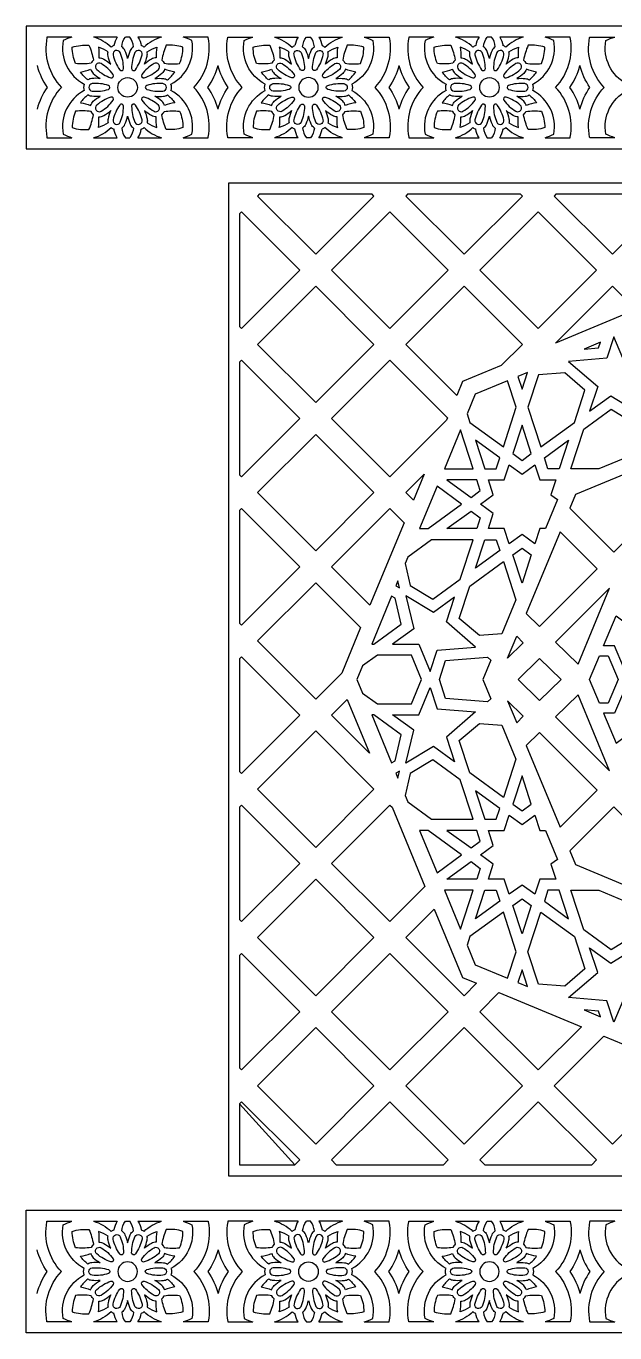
# Model space of a CAD drawing. Extents: x 68 to 464, y 59 to 412.
# Drawn here: x 67.8 to 226.7, y 58.7 to 411.6 of the extents above; entities that cross this region are included whole.
import ezdxf

# ---------------------------------------------------------------- set-up
doc = ezdxf.new("R2010")
doc.units = 0
doc.layers.add('LAYER_01', color=7, linetype='CONTINUOUS')

msp = doc.modelspace()

# ---------------------------------------------------------------- linework, layer by layer
at = {"layer": 'LAYER_01'}
for p, q in [((80.14, 408.66), (73.39, 408.66)), ((92.34, 408.66), (85.97, 408.66)), ((95.72, 408.66), (94.57, 408.66)), ((104.33, 408.66), (97.95, 408.66)), ((116.91, 408.66), (110.15, 408.66)), ((122.22, 408.66), (128.97, 408.66)), ((134.8, 408.66), (141.17, 408.66)), ((143.4, 408.66), (144.55, 408.66)), ((146.78, 408.66), (153.16, 408.66)), ((158.98, 408.66), (165.74, 408.66)), ((177.8, 408.66), (171.05, 408.66)), ((190, 408.66), (183.63, 408.66)), ((193.38, 408.66), (192.23, 408.66)), ((201.99, 408.66), (195.61, 408.66)), ((214.56, 408.66), (207.81, 408.66)), ((219.88, 408.66), (226.63, 408.66)), ((73.39, 381.5), (80.14, 381.5)), ((85.97, 381.5), (92.34, 381.5)), ((94.57, 381.5), (95.72, 381.5)), ((97.95, 381.5), (104.33, 381.5)), ((110.15, 381.5), (116.91, 381.5)), ((128.97, 381.5), (122.22, 381.5)), ((141.17, 381.5), (134.8, 381.5)), ((144.55, 381.5), (143.4, 381.5)), ((153.16, 381.5), (146.78, 381.5)), ((165.74, 381.5), (158.98, 381.5)), ((171.05, 381.5), (177.8, 381.5)), ((183.63, 381.5), (190, 381.5)), ((192.23, 381.5), (193.38, 381.5)), ((195.61, 381.5), (201.99, 381.5)), ((207.81, 381.5), (214.56, 381.5)), ((226.63, 381.5), (219.88, 381.5)), ((73.39, 88.87), (80.14, 88.87)), ((85.97, 88.87), (92.34, 88.87)), ((94.57, 88.87), (95.72, 88.87)), ((97.95, 88.87), (104.33, 88.87)), ((110.15, 88.87), (116.91, 88.87)), ((128.97, 88.87), (122.22, 88.87)), ((141.17, 88.87), (134.8, 88.87)), ((144.55, 88.87), (143.4, 88.87)), ((153.16, 88.87), (146.78, 88.87)), ((165.74, 88.87), (158.98, 88.87)), ((171.05, 88.87), (177.8, 88.87)), ((183.63, 88.87), (190, 88.87)), ((192.23, 88.87), (193.38, 88.87)), ((195.61, 88.87), (201.99, 88.87)), ((207.81, 88.87), (214.56, 88.87)), ((226.63, 88.87), (219.88, 88.87)), ((80.14, 61.71), (73.39, 61.71)), ((92.34, 61.71), (85.97, 61.71)), ((95.72, 61.71), (94.57, 61.71)), ((104.33, 61.71), (97.95, 61.71)), ((116.91, 61.71), (110.15, 61.71)), ((122.22, 61.71), (128.97, 61.71)), ((134.8, 61.71), (141.17, 61.71)), ((143.4, 61.71), (144.55, 61.71)), ((146.78, 61.71), (153.16, 61.71)), ((158.98, 61.71), (165.74, 61.71)), ((177.8, 61.71), (171.05, 61.71)), ((190, 61.71), (183.63, 61.71)), ((193.38, 61.71), (192.23, 61.71)), ((201.99, 61.71), (195.61, 61.71)), ((214.56, 61.71), (207.81, 61.71)), ((219.88, 61.71), (226.63, 61.71))]:
    msp.add_line(p, q, dxfattribs=at)
for points in [[(67.77, 378.53), (464.33, 378.53), (464.33, 411.62), (67.77, 411.62)], [(122.38, 101.18), (409.72, 101.18), (409.72, 369.19), (122.38, 369.19)], [(130.66, 366.22), (130.17, 365.74), (145.91, 350.01), (161.64, 365.74), (161.16, 366.22)], [(170.7, 366.22), (170.22, 365.74), (185.96, 350.01), (201.69, 365.74), (201.21, 366.22)], [(210.75, 366.22), (210.27, 365.74), (226, 350.01), (241.74, 365.74), (241.26, 366.22)], [(125.35, 330.52), (125.88, 329.98), (141.62, 345.72), (125.88, 361.45), (125.35, 360.91)], [(181.67, 345.72), (165.93, 361.45), (150.2, 345.72), (165.93, 329.98)], [(221.71, 345.72), (205.98, 361.45), (190.25, 345.72), (205.98, 329.98)], [(161.64, 325.69), (145.91, 341.43), (130.17, 325.69), (145.91, 309.96)], [(184.01, 311.91), (170.22, 325.69), (185.96, 341.43), (201.69, 325.69), (195.98, 319.99), (185.56, 315.67)], [(210.63, 326.05), (226, 341.43), (232.37, 335.06)], [(232.96, 307.25), (230.84, 316.13), (236.55, 320.28), (229.5, 320.28), (226.39, 327.74), (224.5, 321.92), (214.14, 321.09), (222.03, 314.32), (219.85, 307.62), (225.55, 311.76)], [(218.36, 324.43), (222.27, 324.74), (222.76, 326.25)], [(125.35, 290.48), (125.88, 289.94), (141.62, 305.67), (125.88, 321.4), (125.35, 320.87)], [(181.25, 305.25), (165.93, 289.94), (150.2, 305.67), (165.93, 321.4), (181.49, 305.84)], [(200.49, 317.02), (201.62, 313.55), (203.1, 318.1)], [(203.19, 308.71), (206.66, 298.04), (215.73, 304.63), (218.57, 313.35), (213.14, 318), (206.02, 317.43)], [(186.76, 306.9), (187.5, 304.63), (196.58, 298.04), (200.04, 308.71), (197.71, 315.87), (188.98, 312.26)], [(222.38, 292.11), (214.81, 292.11), (218.28, 302.78), (225.7, 308.17), (231.8, 304.45), (233.45, 297.5), (230.88, 295.63)], [(201.62, 303.87), (199.12, 296.19), (201.62, 294.37), (204.11, 296.19)], [(161.64, 285.65), (145.91, 301.38), (130.17, 285.65), (145.91, 269.91)], [(185, 302.64), (180.64, 292.11), (188.42, 292.11)], [(194.65, 292.11), (195.6, 295.04), (189.07, 299.79), (191.56, 292.11)], [(208.58, 292.11), (207.63, 295.04), (214.16, 299.79), (211.67, 292.11)], [(207.91, 275.93), (206.41, 275.93), (205.08, 271.85), (201.62, 274.37), (198.15, 271.85), (196.82, 275.93), (192.54, 275.93), (193.86, 280), (190.39, 282.52), (193.86, 285.04), (192.54, 289.12), (196.82, 289.12), (198.15, 293.2), (201.62, 290.68), (205.08, 293.2), (206.41, 289.12), (210.69, 289.12), (209.37, 285.04), (211.15, 283.75)], [(214.52, 281.46), (226.39, 269.58), (242, 285.18), (234.77, 292.93), (216.06, 285.18)], [(172.28, 283.59), (170.22, 285.65), (175.18, 290.61)], [(178.66, 287.35), (173.93, 275.93), (176.23, 275.93), (185.31, 282.52)], [(181.31, 289.12), (187.85, 284.37), (190.35, 286.19), (189.39, 289.12)], [(125.35, 250.43), (125.88, 249.89), (141.62, 265.62), (125.88, 281.36), (125.35, 280.82)], [(160.55, 255.27), (150.2, 265.62), (165.93, 281.36), (169.76, 277.53)], [(181.31, 275.93), (187.85, 280.68), (190.35, 278.86), (189.39, 275.93)], [(170.03, 266.5), (171.43, 260.6), (177.53, 256.87), (184.95, 262.26), (188.42, 272.94), (177.2, 272.94), (170.76, 268.26)], [(194.65, 272.94), (195.6, 270), (189.07, 265.26), (191.56, 272.94)], [(211.89, 275.1), (202.74, 253.03), (206.34, 249.52), (221.9, 265.09)], [(201.62, 261.18), (199.12, 268.86), (201.62, 270.67), (204.11, 268.86)], [(196.15, 247.53), (190.09, 247.04), (184.66, 251.7), (187.5, 260.42), (196.58, 267.01), (199.94, 256.67)], [(152.93, 236.89), (145.91, 229.87), (130.17, 245.6), (145.91, 261.33), (158.03, 249.21)], [(168.08, 261.79), (167.54, 260.51), (168.52, 259.91)], [(161.03, 244.77), (161.6, 244.77), (169.02, 250.16), (167.36, 257.11), (166.39, 257.71)], [(170.27, 257.8), (172.39, 248.91), (166.69, 244.77), (173.73, 244.77), (176.84, 237.31), (178.73, 243.13), (189.09, 243.96), (181.2, 250.72), (183.38, 257.43), (177.68, 253.28)], [(210.67, 245.29), (216.75, 239.35), (225.25, 259.86)], [(234.08, 254.24), (232.68, 248.23), (238.18, 244.24), (231.39, 244.24), (228.98, 238.56), (226.58, 244.24), (223.61, 244.24), (226.98, 252.38), (228.8, 251.06)], [(197.72, 240.91), (200.18, 246.85), (201.94, 245.13)], [(125.35, 210.38), (125.88, 209.84), (141.62, 225.58), (125.88, 241.31), (125.35, 240.77)], [(158.59, 238.89), (157.06, 235.19), (158.59, 231.48), (162.57, 228.59), (171.74, 228.59), (174.49, 235.19), (171.74, 241.78), (162.57, 241.78)], [(193.21, 240.43), (191.04, 235.19), (193.21, 229.94), (192.28, 229.15), (180.96, 230.07), (179.3, 235.19), (180.96, 240.31), (192.28, 241.22)], [(206.28, 229.47), (212.13, 235.19), (206.28, 240.9), (200.57, 235.19)], [(222.52, 241.61), (224.84, 241.61), (227.56, 235.19), (224.84, 228.76), (222.52, 228.76), (219.86, 235.19)], [(170.27, 212.57), (172.39, 221.46), (166.69, 225.6), (173.73, 225.6), (176.84, 233.07), (178.73, 227.25), (189.09, 226.41), (181.2, 219.65), (183.38, 212.95), (177.68, 217.09)], [(160.45, 215.32), (150.2, 225.58), (154.45, 229.82)], [(200.18, 223.52), (201.94, 225.24), (197.72, 229.46)], [(225.25, 210.51), (216.75, 231.02), (210.67, 225.08)], [(234.08, 216.13), (232.68, 222.14), (238.18, 226.13), (231.39, 226.13), (228.98, 231.81), (226.58, 226.13), (223.61, 226.13), (226.98, 217.99), (228.8, 219.31)], [(166.39, 212.66), (167.36, 213.26), (169.02, 220.21), (161.6, 225.6), (161.03, 225.6)], [(196.15, 222.84), (199.94, 213.7), (196.58, 203.36), (187.5, 209.96), (184.66, 218.68), (190.09, 223.33)], [(161.64, 205.55), (145.91, 221.29), (130.17, 205.55), (145.91, 189.82)], [(211.89, 195.27), (221.9, 205.28), (206.34, 220.85), (202.74, 217.34)], [(170.76, 202.12), (177.2, 197.43), (188.42, 197.43), (184.95, 208.11), (177.53, 213.5), (171.43, 209.78), (170.03, 203.87)], [(168.08, 208.58), (168.52, 210.46), (167.54, 209.87)], [(201.62, 209.19), (199.12, 201.51), (201.62, 199.7), (204.11, 201.51)], [(194.65, 197.43), (195.6, 200.37), (189.07, 205.12), (191.56, 197.43)], [(125.35, 170.33), (125.88, 169.79), (141.62, 185.53), (125.88, 201.26), (125.35, 200.72)], [(166.52, 200.67), (175.39, 179.26), (165.93, 169.79), (150.2, 185.53), (165.93, 201.26)], [(207.91, 194.44), (211.15, 186.62), (209.37, 185.33), (210.69, 181.25), (206.41, 181.25), (205.08, 177.18), (201.62, 179.69), (198.15, 177.18), (196.82, 181.25), (192.54, 181.25), (193.86, 185.33), (190.39, 187.85), (193.86, 190.37), (192.54, 194.44), (196.82, 194.44), (198.15, 198.52), (201.62, 196), (205.08, 198.52), (206.41, 194.44)], [(226.39, 200.79), (214.52, 188.91), (216.06, 185.19), (234.77, 177.44), (242, 185.19)], [(178.66, 183.02), (185.31, 187.85), (176.23, 194.44), (173.93, 194.44)], [(181.31, 194.44), (187.85, 189.7), (190.35, 191.51), (189.39, 194.44)], [(181.31, 181.25), (187.85, 186), (190.35, 184.19), (189.39, 181.25)], [(161.64, 165.51), (145.91, 181.24), (130.17, 165.51), (145.91, 149.77)], [(185, 167.73), (188.42, 178.26), (180.64, 178.26)], [(194.65, 178.26), (195.6, 175.33), (189.07, 170.58), (191.56, 178.26)], [(208.58, 178.26), (207.63, 175.33), (214.16, 170.58), (211.67, 178.26)], [(230.88, 174.74), (233.45, 172.87), (231.8, 165.92), (225.7, 162.2), (218.28, 167.59), (214.81, 178.26), (222.38, 178.26)], [(189.33, 153.14), (185.96, 149.77), (170.22, 165.51), (177.91, 173.19), (185.56, 154.7)], [(201.62, 166.5), (199.12, 174.18), (201.62, 176), (204.11, 174.18)], [(197.71, 154.5), (200.04, 161.66), (196.58, 172.34), (187.5, 165.74), (186.76, 163.48), (188.98, 158.12)], [(203.19, 161.66), (206.66, 172.34), (215.73, 165.74), (218.57, 157.02), (213.14, 152.37), (206.02, 152.94)], [(232.96, 163.13), (230.84, 154.24), (236.55, 150.1), (229.5, 150.1), (226.39, 142.63), (224.5, 148.45), (214.14, 149.29), (222.03, 156.05), (219.85, 162.75), (225.55, 158.61)], [(125.35, 130.29), (125.88, 129.75), (141.62, 145.48), (125.88, 161.22), (125.35, 160.68)], [(181.67, 145.48), (165.93, 161.22), (150.2, 145.48), (165.93, 129.75)], [(203.1, 152.27), (201.62, 156.82), (200.49, 153.35)], [(195.39, 150.63), (217.64, 141.41), (205.98, 129.75), (190.25, 145.48)], [(222.76, 144.13), (222.27, 145.63), (218.36, 145.94)], [(161.64, 125.46), (145.91, 141.19), (130.17, 125.46), (145.91, 109.72)], [(201.69, 125.46), (185.96, 141.19), (170.22, 125.46), (185.96, 109.72)], [(223.71, 138.9), (231.54, 135.66), (241.74, 125.46), (226, 109.72), (210.27, 125.46)], [(140.33, 104.15), (141.62, 105.43), (125.88, 121.17), (125.35, 120.63)], [(180.38, 104.15), (181.67, 105.43), (165.93, 121.17), (150.2, 105.43), (151.48, 104.15)], [(220.43, 104.15), (221.71, 105.43), (205.98, 121.17), (190.25, 105.43), (191.53, 104.15)], [(67.77, 91.84), (464.33, 91.84), (464.33, 58.75), (67.77, 58.75)]]:
    msp.add_lwpolyline(points, close=True, dxfattribs=at)
for points in [[(73.39, 408.66), (73.37, 408.54, 0.240391), (77.27, 395.08, 0.240391), (73.37, 381.61), (73.39, 381.5)], [(80.14, 408.66, 0.0586), (77.78, 407.7, 0.331117), (83.45, 395.95, 0.187867), (83.45, 394.21, 0.331117), (77.78, 382.46, 0.0586), (80.14, 381.5)], [(91.48, 406.36, 0.093119), (90.7, 405.93, 0.127038), (85.97, 408.66)], [(96.72, 406.06, 0.142347), (95.86, 405.03, 0.046711), (95.15, 402.85, 0.046711), (94.43, 405.03, 0.142347), (93.57, 406.06)], [(104.33, 408.66, 0.127038), (99.59, 405.93, 0.093119), (98.81, 406.36)], [(110.15, 381.5, 0.0586), (112.51, 382.46, 0.331117), (106.84, 394.21, 0.187867), (106.84, 395.95, 0.331117), (112.51, 407.7, 0.0586), (110.15, 408.66)], [(116.91, 381.5), (116.93, 381.61, 0.240391), (113.02, 395.08, 0.240391), (116.93, 408.54), (116.91, 408.66)], [(122.22, 381.5), (122.2, 381.61, -0.240391), (126.1, 395.08, -0.240391), (122.2, 408.54), (122.22, 408.66)], [(128.97, 381.5, -0.0586), (126.61, 382.46, -0.331117), (132.28, 394.21, -0.187867), (132.28, 395.95, -0.331117), (126.61, 407.7, -0.0586), (128.97, 408.66)], [(134.8, 408.66, -0.127038), (139.53, 405.93, -0.093119), (140.31, 406.36)], [(142.4, 406.06, -0.142347), (143.26, 405.03, -0.046711), (143.98, 402.85, -0.046711), (144.69, 405.03, -0.142347), (145.55, 406.06)], [(147.64, 406.36, -0.093119), (148.42, 405.93, -0.127038), (153.16, 408.66)], [(158.98, 408.66, -0.0586), (161.34, 407.7, -0.331117), (155.67, 395.95, -0.187867), (155.67, 394.21, -0.331117), (161.34, 382.46, -0.0586), (158.98, 381.5)], [(165.74, 408.66), (165.76, 408.54, -0.240391), (161.85, 395.08, -0.240391), (165.76, 381.61), (165.74, 381.5)], [(171.05, 408.66), (171.02, 408.54, 0.240391), (174.93, 395.08, 0.240391), (171.02, 381.61), (171.05, 381.5)], [(177.8, 408.66, 0.0586), (175.44, 407.7, 0.331117), (181.11, 395.95, 0.187867), (181.11, 394.21, 0.331117), (175.44, 382.46, 0.0586), (177.8, 381.5)], [(189.14, 406.36, 0.093119), (188.36, 405.93, 0.127038), (183.63, 408.66)], [(194.38, 406.06, 0.142347), (193.52, 405.03, 0.046711), (192.81, 402.85, 0.046711), (192.09, 405.03, 0.142347), (191.23, 406.06)], [(201.99, 408.66, 0.127038), (197.25, 405.93, 0.093119), (196.47, 406.36)], [(207.81, 381.5, 0.0586), (210.17, 382.46, 0.331117), (204.5, 394.21, 0.187867), (204.5, 395.95, 0.331117), (210.17, 407.7, 0.0586), (207.81, 408.66)], [(214.56, 381.5), (214.59, 381.61, 0.240391), (210.68, 395.08, 0.240391), (214.59, 408.54), (214.56, 408.66)], [(219.88, 381.5), (219.85, 381.61, -0.240391), (223.76, 395.08, -0.240391), (219.85, 408.54), (219.88, 408.66)], [(226.63, 381.5, -0.0586), (224.27, 382.46, -0.331117), (229.94, 394.21, -0.187867), (229.94, 395.95, -0.331117), (224.27, 407.7, -0.0586), (226.63, 408.66)], [(70.73, 400.95, 0.088677), (73.46, 395.08, 0.088677), (70.73, 389.21)], [(119.56, 389.21, 0.088677), (116.84, 395.08, 0.088677), (119.56, 400.95)], [(119.56, 389.21, -0.088677), (122.29, 395.08, -0.088677), (119.56, 400.95)], [(168.39, 400.95, -0.088677), (165.67, 395.08, -0.088677), (168.39, 389.21)], [(168.39, 400.95, 0.088677), (171.12, 395.08, 0.088677), (168.39, 389.21)], [(217.22, 389.21, 0.088677), (214.5, 395.08, 0.088677), (217.22, 400.95)], [(217.22, 389.21, -0.088677), (219.95, 395.08, -0.088677), (217.22, 400.95)], [(93.57, 384.1, 0.142347), (94.43, 385.13, 0.046711), (95.15, 387.31, 0.046711), (95.86, 385.13, 0.142347), (96.72, 384.1)], [(145.55, 384.1, -0.142347), (144.69, 385.13, -0.046711), (143.98, 387.31, -0.046711), (143.26, 385.13, -0.142347), (142.4, 384.1)], [(191.23, 384.1, 0.142347), (192.09, 385.13, 0.046711), (192.81, 387.31, 0.046711), (193.52, 385.13, 0.142347), (194.38, 384.1)], [(85.97, 381.5, 0.127038), (90.7, 384.23, 0.093119), (91.48, 383.8)], [(98.81, 383.8, 0.093119), (99.59, 384.23, 0.127038), (104.33, 381.5)], [(140.31, 383.8, -0.093119), (139.53, 384.23, -0.127038), (134.8, 381.5)], [(153.16, 381.5, -0.127038), (148.42, 384.23, -0.093119), (147.64, 383.8)], [(183.63, 381.5, 0.127038), (188.36, 384.23, 0.093119), (189.14, 383.8)], [(196.47, 383.8, 0.093119), (197.25, 384.23, 0.127038), (201.99, 381.5)], [(73.39, 61.71), (73.37, 61.83, -0.240391), (77.27, 75.29, -0.240391), (73.37, 88.76), (73.39, 88.87)], [(80.14, 61.71, -0.0586), (77.78, 62.67, -0.331117), (83.45, 74.42, -0.187867), (83.45, 76.16, -0.331117), (77.78, 87.91, -0.0586), (80.14, 88.87)], [(85.97, 88.87, -0.127038), (90.7, 86.15, -0.093119), (91.48, 86.57)], [(98.81, 86.57, -0.093119), (99.59, 86.15, -0.127038), (104.33, 88.87)], [(110.15, 88.87, -0.0586), (112.51, 87.91, -0.331117), (106.84, 76.16, -0.187867), (106.84, 74.42, -0.331117), (112.51, 62.67, -0.0586), (110.15, 61.71)], [(116.91, 88.87), (116.93, 88.76, -0.240391), (113.02, 75.29, -0.240391), (116.93, 61.83), (116.91, 61.71)], [(122.22, 88.87), (122.2, 88.76, 0.240391), (126.1, 75.29, 0.240391), (122.2, 61.83), (122.22, 61.71)], [(128.97, 88.87, 0.0586), (126.61, 87.91, 0.331117), (132.28, 76.16, 0.187867), (132.28, 74.42, 0.331117), (126.61, 62.67, 0.0586), (128.97, 61.71)], [(140.31, 86.57, 0.093119), (139.53, 86.15, 0.127038), (134.8, 88.87)], [(153.16, 88.87, 0.127038), (148.42, 86.15, 0.093119), (147.64, 86.57)], [(158.98, 61.71, 0.0586), (161.34, 62.67, 0.331117), (155.67, 74.42, 0.187867), (155.67, 76.16, 0.331117), (161.34, 87.91, 0.0586), (158.98, 88.87)], [(165.74, 61.71), (165.76, 61.83, 0.240391), (161.85, 75.29, 0.240391), (165.76, 88.76), (165.74, 88.87)], [(171.05, 61.71), (171.02, 61.83, -0.240391), (174.93, 75.29, -0.240391), (171.02, 88.76), (171.05, 88.87)], [(177.8, 61.71, -0.0586), (175.44, 62.67, -0.331117), (181.11, 74.42, -0.187867), (181.11, 76.16, -0.331117), (175.44, 87.91, -0.0586), (177.8, 88.87)], [(183.63, 88.87, -0.127038), (188.36, 86.15, -0.093119), (189.14, 86.57)], [(196.47, 86.57, -0.093119), (197.25, 86.15, -0.127038), (201.99, 88.87)], [(207.81, 88.87, -0.0586), (210.17, 87.91, -0.331117), (204.5, 76.16, -0.187867), (204.5, 74.42, -0.331117), (210.17, 62.67, -0.0586), (207.81, 61.71)], [(214.56, 88.87), (214.59, 88.76, -0.240391), (210.68, 75.29, -0.240391), (214.59, 61.83), (214.56, 61.71)], [(219.88, 88.87), (219.85, 88.76, 0.240391), (223.76, 75.29, 0.240391), (219.85, 61.83), (219.88, 61.71)], [(226.63, 88.87, 0.0586), (224.27, 87.91, 0.331117), (229.94, 76.16, 0.187867), (229.94, 74.42, 0.331117), (224.27, 62.67, 0.0586), (226.63, 61.71)], [(93.57, 86.28, -0.142347), (94.43, 85.24, -0.046711), (95.15, 83.06, -0.046711), (95.86, 85.24, -0.142347), (96.72, 86.28)], [(145.55, 86.28, 0.142347), (144.69, 85.24, 0.046711), (143.98, 83.06, 0.046711), (143.26, 85.24, 0.142347), (142.4, 86.28)], [(191.23, 86.28, -0.142347), (192.09, 85.24, -0.046711), (192.81, 83.06, -0.046711), (193.52, 85.24, -0.142347), (194.38, 86.28)], [(70.73, 69.42, -0.088677), (73.46, 75.29, -0.088677), (70.73, 81.16)], [(119.56, 81.16, -0.088677), (116.84, 75.29, -0.088677), (119.56, 69.42)], [(119.56, 81.16, 0.088677), (122.29, 75.29, 0.088677), (119.56, 69.42)], [(168.39, 69.42, 0.088677), (165.67, 75.29, 0.088677), (168.39, 81.16)], [(168.39, 69.42, -0.088677), (171.12, 75.29, -0.088677), (168.39, 81.16)], [(217.22, 81.16, -0.088677), (214.5, 75.29, -0.088677), (217.22, 69.42)], [(217.22, 81.16, 0.088677), (219.95, 75.29, 0.088677), (217.22, 69.42)], [(96.72, 64.31, -0.142347), (95.86, 65.34, -0.046711), (95.15, 67.53, -0.046711), (94.43, 65.34, -0.142347), (93.57, 64.31)], [(142.4, 64.31, 0.142347), (143.26, 65.34, 0.046711), (143.98, 67.53, 0.046711), (144.69, 65.34, 0.142347), (145.55, 64.31)], [(194.38, 64.31, -0.142347), (193.52, 65.34, -0.046711), (192.81, 67.53, -0.046711), (192.09, 65.34, -0.142347), (191.23, 64.31)], [(91.48, 64.01, -0.093119), (90.7, 64.44, -0.127038), (85.97, 61.71)], [(104.33, 61.71, -0.127038), (99.59, 64.44, -0.093119), (98.81, 64.01)], [(134.8, 61.71, 0.127038), (139.53, 64.44, 0.093119), (140.31, 64.01)], [(147.64, 64.01, 0.093119), (148.42, 64.44, 0.127038), (153.16, 61.71)], [(189.14, 64.01, -0.093119), (188.36, 64.44, -0.127038), (183.63, 61.71)], [(201.99, 61.71, -0.127038), (197.25, 64.44, -0.093119), (196.47, 64.01)]]:
    msp.add_lwpolyline(points, format="xyb", dxfattribs=at)
for points in [[(85.55, 402.05, 0.056747), (85.28, 401.58, -0.059767), (81.12, 401.5, -0.09937), (80.2, 405.94, -0.09937), (84.71, 406.44, -0.059767), (85.92, 402.45)], [(89.9, 404.68, 0.06329), (87.27, 405.92, -0.061595), (87.39, 403.04, -0.144624), (88.72, 402.71, -0.046711), (90.58, 401.36, -0.046711), (89.88, 403.55, -0.118624)], [(101.58, 402.71, 0.046711), (99.71, 401.36, 0.046711), (100.42, 403.55, 0.118624), (100.4, 404.68, -0.06329), (103.02, 405.92, 0.061595), (102.9, 403.04, 0.144624)], [(105.01, 401.58, 0.059767), (109.18, 401.5, 0.09937), (110.09, 405.94, 0.09937), (105.59, 406.44, 0.059767), (104.37, 402.45, -0.056747), (104.74, 402.05)], [(134.11, 401.58, -0.059767), (129.94, 401.5, -0.09937), (129.03, 405.94, -0.09937), (133.54, 406.44, -0.059767), (134.75, 402.45, 0.056747), (134.38, 402.05)], [(137.55, 402.71, -0.046711), (139.41, 401.36, -0.046711), (138.71, 403.55, -0.118624), (138.73, 404.68, 0.06329), (136.1, 405.92, -0.061595), (136.22, 403.04, -0.144624)], [(149.22, 404.68, -0.06329), (151.85, 405.92, 0.061595), (151.73, 403.04, 0.144624), (150.41, 402.71, 0.046711), (148.54, 401.36, 0.046711), (149.25, 403.55, 0.118624)], [(153.57, 402.05, -0.056747), (153.84, 401.58, 0.059767), (158.01, 401.5, 0.09937), (158.92, 405.94, 0.09937), (154.42, 406.44, 0.059767), (153.2, 402.45)], [(183.21, 402.05, 0.056747), (182.94, 401.58, -0.059767), (178.77, 401.5, -0.09937), (177.86, 405.94, -0.09937), (182.36, 406.44, -0.059767), (183.58, 402.45)], [(187.56, 404.68, 0.06329), (184.93, 405.92, -0.061595), (185.05, 403.04, -0.144624), (186.38, 402.71, -0.046711), (188.24, 401.36, -0.046711), (187.54, 403.55, -0.118624)], [(199.24, 402.71, 0.046711), (197.37, 401.36, 0.046711), (198.08, 403.55, 0.118624), (198.05, 404.68, -0.06329), (200.68, 405.92, 0.061595), (200.56, 403.04, 0.144624)], [(202.67, 401.58, 0.059767), (206.84, 401.5, 0.09937), (207.75, 405.94, 0.09937), (203.25, 406.44, 0.059767), (202.03, 402.45, -0.056747), (202.4, 402.05)], [(91.24, 403.85, 0.101452), (93.03, 399.84, 0.731256), (94.06, 400.17, 0.101452), (93.15, 404.48, 0.907944)], [(97.14, 404.48, 0.101452), (96.23, 400.17, 0.731256), (97.26, 399.84, 0.101452), (99.06, 403.85, 0.907944)], [(141.98, 404.48, -0.101452), (142.89, 400.17, -0.731256), (141.86, 399.84, -0.101452), (140.07, 403.85, -0.907944)], [(147.88, 403.85, -0.101452), (146.09, 399.84, -0.731256), (145.06, 400.17, -0.101452), (145.97, 404.48, -0.907944)], [(188.9, 403.85, 0.101452), (190.69, 399.84, 0.731256), (191.72, 400.17, 0.101452), (190.81, 404.48, 0.907944)], [(194.8, 404.48, 0.101452), (193.89, 400.17, 0.731256), (194.92, 399.84, 0.101452), (196.71, 403.85, 0.907944)], [(85.9, 398.84, 0.046711), (87.76, 397.48, 0.046711), (85.46, 397.47, 0.118624), (84.4, 397.11, -0.06329), (82.41, 399.22, 0.061595), (85.18, 399.99, 0.144624)], [(86.83, 399.88, 0.101452), (90.64, 397.69, 0.731256), (91.27, 398.56, 0.101452), (88.01, 401.51, 0.907944)], [(102.28, 401.51, 0.101452), (99.02, 398.56, 0.731256), (99.66, 397.69, 0.101452), (103.47, 399.88, 0.907944)], [(105.9, 397.11, 0.06329), (107.89, 399.22, -0.061595), (105.11, 399.99, -0.144624), (104.39, 398.84, -0.046711), (102.53, 397.48, -0.046711), (104.83, 397.47, -0.118624)], [(133.23, 397.11, -0.06329), (131.23, 399.22, 0.061595), (134.01, 399.99, 0.144624), (134.73, 398.84, 0.046711), (136.59, 397.48, 0.046711), (134.29, 397.47, 0.118624)], [(136.84, 401.51, -0.101452), (140.1, 398.56, -0.731256), (139.47, 397.69, -0.101452), (135.66, 399.88, -0.907944)], [(152.3, 399.88, -0.101452), (148.49, 397.69, -0.731256), (147.85, 398.56, -0.101452), (151.11, 401.51, -0.907944)], [(153.22, 398.84, -0.046711), (151.36, 397.48, -0.046711), (153.66, 397.47, -0.118624), (154.73, 397.11, 0.06329), (156.72, 399.22, -0.061595), (153.94, 399.99, -0.144624)], [(183.56, 398.84, 0.046711), (185.42, 397.48, 0.046711), (183.12, 397.47, 0.118624), (182.06, 397.11, -0.06329), (180.06, 399.22, 0.061595), (182.84, 399.99, 0.144624)], [(184.49, 399.88, 0.101452), (188.3, 397.69, 0.731256), (188.93, 398.56, 0.101452), (185.67, 401.51, 0.907944)], [(199.94, 401.51, 0.101452), (196.68, 398.56, 0.731256), (197.32, 397.69, 0.101452), (201.13, 399.88, 0.907944)], [(203.56, 397.11, 0.06329), (205.55, 399.22, -0.061595), (202.77, 399.99, -0.144624), (202.05, 398.84, -0.046711), (200.19, 397.48, -0.046711), (202.49, 397.47, -0.118624)], [(85.59, 394.07, 0.101452), (89.97, 394.54, 0.731256), (89.97, 395.62, 0.101452), (85.59, 396.09, 0.907944)], [(104.7, 396.09, 0.101452), (100.33, 395.62, 0.731256), (100.33, 394.54, 0.101452), (104.7, 394.07, 0.907944)], [(134.42, 396.09, -0.101452), (138.79, 395.62, -0.731256), (138.79, 394.54, -0.101452), (134.42, 394.07, -0.907944)], [(153.53, 394.07, -0.101452), (149.16, 394.54, -0.731256), (149.16, 395.62, -0.101452), (153.53, 396.09, -0.907944)], [(183.25, 394.07, 0.101452), (187.62, 394.54, 0.731256), (187.62, 395.62, 0.101452), (183.25, 396.09, 0.907944)], [(202.36, 396.09, 0.101452), (197.99, 395.62, 0.731256), (197.99, 394.54, 0.101452), (202.36, 394.07, 0.907944)], [(84.4, 393.05, 0.06329), (82.41, 390.94, -0.061595), (85.18, 390.17, -0.144624), (85.9, 391.32, -0.046711), (87.76, 392.68, -0.046711), (85.46, 392.69, -0.118624)], [(88.01, 388.65, 0.101452), (91.27, 391.6, 0.731256), (90.64, 392.47, 0.101452), (86.83, 390.28, 0.907944)], [(103.47, 390.28, 0.101452), (99.66, 392.47, 0.731256), (99.02, 391.6, 0.101452), (102.28, 388.65, 0.907944)], [(104.39, 391.32, 0.046711), (102.53, 392.68, 0.046711), (104.83, 392.69, 0.118624), (105.9, 393.05, -0.06329), (107.89, 390.94, 0.061595), (105.11, 390.17, 0.144624)], [(134.73, 391.32, -0.046711), (136.59, 392.68, -0.046711), (134.29, 392.69, -0.118624), (133.23, 393.05, 0.06329), (131.23, 390.94, -0.061595), (134.01, 390.17, -0.144624)], [(135.66, 390.28, -0.101452), (139.47, 392.47, -0.731256), (140.1, 391.6, -0.101452), (136.84, 388.65, -0.907944)], [(151.11, 388.65, -0.101452), (147.85, 391.6, -0.731256), (148.49, 392.47, -0.101452), (152.3, 390.28, -0.907944)], [(154.73, 393.05, -0.06329), (156.72, 390.94, 0.061595), (153.94, 390.17, 0.144624), (153.22, 391.32, 0.046711), (151.36, 392.68, 0.046711), (153.66, 392.69, 0.118624)], [(182.06, 393.05, 0.06329), (180.06, 390.94, -0.061595), (182.84, 390.17, -0.144624), (183.56, 391.32, -0.046711), (185.42, 392.68, -0.046711), (183.12, 392.69, -0.118624)], [(185.67, 388.65, 0.101452), (188.93, 391.6, 0.731256), (188.3, 392.47, 0.101452), (184.49, 390.28, 0.907944)], [(201.13, 390.28, 0.101452), (197.32, 392.47, 0.731256), (196.68, 391.6, 0.101452), (199.94, 388.65, 0.907944)], [(202.05, 391.32, 0.046711), (200.19, 392.68, 0.046711), (202.49, 392.69, 0.118624), (203.56, 393.05, -0.06329), (205.55, 390.94, 0.061595), (202.77, 390.17, 0.144624)], [(85.28, 388.58, 0.059767), (81.12, 388.66, 0.09937), (80.2, 384.22, 0.09937), (84.71, 383.72, 0.059767), (85.92, 387.71, -0.056747), (85.55, 388.11)], [(89.9, 385.48, -0.06329), (87.27, 384.24, 0.061595), (87.39, 387.12, 0.144624), (88.72, 387.45, 0.046711), (90.58, 388.8, 0.046711), (89.88, 386.61, 0.118624)], [(93.15, 385.68, 0.101452), (94.06, 389.98, 0.731256), (93.03, 390.32, 0.101452), (91.24, 386.31, 0.907944)], [(99.06, 386.31, 0.101452), (97.26, 390.32, 0.731256), (96.23, 389.98, 0.101452), (97.14, 385.68, 0.907944)], [(100.4, 385.48, 0.06329), (103.02, 384.24, -0.061595), (102.9, 387.12, -0.144624), (101.58, 387.45, -0.046711), (99.71, 388.8, -0.046711), (100.42, 386.61, -0.118624)], [(104.74, 388.11, 0.056747), (105.01, 388.58, -0.059767), (109.18, 388.66, -0.09937), (110.09, 384.22, -0.09937), (105.59, 383.72, -0.059767), (104.37, 387.71)], [(134.38, 388.11, -0.056747), (134.11, 388.58, 0.059767), (129.94, 388.66, 0.09937), (129.03, 384.22, 0.09937), (133.54, 383.72, 0.059767), (134.75, 387.71)], [(138.73, 385.48, -0.06329), (136.1, 384.24, 0.061595), (136.22, 387.12, 0.144624), (137.55, 387.45, 0.046711), (139.41, 388.8, 0.046711), (138.71, 386.61, 0.118624)], [(140.07, 386.31, -0.101452), (141.86, 390.32, -0.731256), (142.89, 389.98, -0.101452), (141.98, 385.68, -0.907944)], [(145.97, 385.68, -0.101452), (145.06, 389.98, -0.731256), (146.09, 390.32, -0.101452), (147.88, 386.31, -0.907944)], [(149.22, 385.48, 0.06329), (151.85, 384.24, -0.061595), (151.73, 387.12, -0.144624), (150.41, 387.45, -0.046711), (148.54, 388.8, -0.046711), (149.25, 386.61, -0.118624)], [(153.84, 388.58, -0.059767), (158.01, 388.66, -0.09937), (158.92, 384.22, -0.09937), (154.42, 383.72, -0.059767), (153.2, 387.71, 0.056747), (153.57, 388.11)], [(182.94, 388.58, 0.059767), (178.77, 388.66, 0.09937), (177.86, 384.22, 0.09937), (182.36, 383.72, 0.059767), (183.58, 387.71, -0.056747), (183.21, 388.11)], [(187.56, 385.48, -0.06329), (184.93, 384.24, 0.061595), (185.05, 387.12, 0.144624), (186.38, 387.45, 0.046711), (188.24, 388.8, 0.046711), (187.54, 386.61, 0.118624)], [(190.81, 385.68, 0.101452), (191.72, 389.98, 0.731256), (190.69, 390.32, 0.101452), (188.9, 386.31, 0.907944)], [(196.71, 386.31, 0.101452), (194.92, 390.32, 0.731256), (193.89, 389.98, 0.101452), (194.8, 385.68, 0.907944)], [(198.05, 385.48, 0.06329), (200.68, 384.24, -0.061595), (200.56, 387.12, -0.144624), (199.24, 387.45, -0.046711), (197.37, 388.8, -0.046711), (198.08, 386.61, -0.118624)], [(202.4, 388.11, 0.056747), (202.67, 388.58, -0.059767), (206.84, 388.66, -0.09937), (207.75, 384.22, -0.09937), (203.25, 383.72, -0.059767), (202.03, 387.71)], [(85.28, 81.79, -0.059767), (81.12, 81.71, -0.09937), (80.2, 86.15, -0.09937), (84.71, 86.65, -0.059767), (85.92, 82.66, 0.056747), (85.55, 82.26)], [(89.9, 84.89, 0.06329), (87.27, 86.13, -0.061595), (87.39, 83.25, -0.144624), (88.72, 82.92, -0.046711), (90.58, 81.58, -0.046711), (89.88, 83.77, -0.118624)], [(93.15, 84.69, -0.101452), (94.06, 80.39, -0.731256), (93.03, 80.05, -0.101452), (91.24, 84.07, -0.907944)], [(99.06, 84.07, -0.101452), (97.26, 80.05, -0.731256), (96.23, 80.39, -0.101452), (97.14, 84.69, -0.907944)], [(100.4, 84.89, -0.06329), (103.02, 86.13, 0.061595), (102.9, 83.25, 0.144624), (101.58, 82.92, 0.046711), (99.71, 81.58, 0.046711), (100.42, 83.77, 0.118624)], [(104.74, 82.26, -0.056747), (105.01, 81.79, 0.059767), (109.18, 81.71, 0.09937), (110.09, 86.15, 0.09937), (105.59, 86.65, 0.059767), (104.37, 82.66)], [(134.38, 82.26, 0.056747), (134.11, 81.79, -0.059767), (129.94, 81.71, -0.09937), (129.03, 86.15, -0.09937), (133.54, 86.65, -0.059767), (134.75, 82.66)], [(138.73, 84.89, 0.06329), (136.1, 86.13, -0.061595), (136.22, 83.25, -0.144624), (137.55, 82.92, -0.046711), (139.41, 81.58, -0.046711), (138.71, 83.77, -0.118624)], [(140.07, 84.07, 0.101452), (141.86, 80.05, 0.731256), (142.89, 80.39, 0.101452), (141.98, 84.69, 0.907944)], [(145.97, 84.69, 0.101452), (145.06, 80.39, 0.731256), (146.09, 80.05, 0.101452), (147.88, 84.07, 0.907944)], [(149.22, 84.89, -0.06329), (151.85, 86.13, 0.061595), (151.73, 83.25, 0.144624), (150.41, 82.92, 0.046711), (148.54, 81.58, 0.046711), (149.25, 83.77, 0.118624)], [(153.84, 81.79, 0.059767), (158.01, 81.71, 0.09937), (158.92, 86.15, 0.09937), (154.42, 86.65, 0.059767), (153.2, 82.66, -0.056747), (153.57, 82.26)], [(182.94, 81.79, -0.059767), (178.77, 81.71, -0.09937), (177.86, 86.15, -0.09937), (182.36, 86.65, -0.059767), (183.58, 82.66, 0.056747), (183.21, 82.26)], [(187.56, 84.89, 0.06329), (184.93, 86.13, -0.061595), (185.05, 83.25, -0.144624), (186.38, 82.92, -0.046711), (188.24, 81.58, -0.046711), (187.54, 83.77, -0.118624)], [(190.81, 84.69, -0.101452), (191.72, 80.39, -0.731256), (190.69, 80.05, -0.101452), (188.9, 84.07, -0.907944)], [(196.71, 84.07, -0.101452), (194.92, 80.05, -0.731256), (193.89, 80.39, -0.101452), (194.8, 84.69, -0.907944)], [(198.05, 84.89, -0.06329), (200.68, 86.13, 0.061595), (200.56, 83.25, 0.144624), (199.24, 82.92, 0.046711), (197.37, 81.58, 0.046711), (198.08, 83.77, 0.118624)], [(202.4, 82.26, -0.056747), (202.67, 81.79, 0.059767), (206.84, 81.71, 0.09937), (207.75, 86.15, 0.09937), (203.25, 86.65, 0.059767), (202.03, 82.66)], [(88.01, 81.72, -0.101452), (91.27, 78.78, -0.731256), (90.64, 77.9, -0.101452), (86.83, 80.09, -0.907944)], [(103.47, 80.09, -0.101452), (99.66, 77.9, -0.731256), (99.02, 78.78, -0.101452), (102.28, 81.72, -0.907944)], [(135.66, 80.09, 0.101452), (139.47, 77.9, 0.731256), (140.1, 78.78, 0.101452), (136.84, 81.72, 0.907944)], [(151.11, 81.72, 0.101452), (147.85, 78.78, 0.731256), (148.49, 77.9, 0.101452), (152.3, 80.09, 0.907944)], [(185.67, 81.72, -0.101452), (188.93, 78.78, -0.731256), (188.3, 77.9, -0.101452), (184.49, 80.09, -0.907944)], [(201.13, 80.09, -0.101452), (197.32, 77.9, -0.731256), (196.68, 78.78, -0.101452), (199.94, 81.72, -0.907944)], [(84.4, 77.32, -0.06329), (82.41, 79.43, 0.061595), (85.18, 80.2, 0.144624), (85.9, 79.05, 0.046711), (87.76, 77.69, 0.046711), (85.46, 77.68, 0.118624)], [(104.39, 79.05, -0.046711), (102.53, 77.69, -0.046711), (104.83, 77.68, -0.118624), (105.9, 77.32, 0.06329), (107.89, 79.43, -0.061595), (105.11, 80.2, -0.144624)], [(134.73, 79.05, 0.046711), (136.59, 77.69, 0.046711), (134.29, 77.68, 0.118624), (133.23, 77.32, -0.06329), (131.23, 79.43, 0.061595), (134.01, 80.2, 0.144624)], [(154.73, 77.32, 0.06329), (156.72, 79.43, -0.061595), (153.94, 80.2, -0.144624), (153.22, 79.05, -0.046711), (151.36, 77.69, -0.046711), (153.66, 77.68, -0.118624)], [(182.06, 77.32, -0.06329), (180.06, 79.43, 0.061595), (182.84, 80.2, 0.144624), (183.56, 79.05, 0.046711), (185.42, 77.69, 0.046711), (183.12, 77.68, 0.118624)], [(202.05, 79.05, -0.046711), (200.19, 77.69, -0.046711), (202.49, 77.68, -0.118624), (203.56, 77.32, 0.06329), (205.55, 79.43, -0.061595), (202.77, 80.2, -0.144624)], [(85.59, 76.3, -0.101452), (89.97, 75.83, -0.731256), (89.97, 74.75, -0.101452), (85.59, 74.29, -0.907944)], [(104.7, 74.29, -0.101452), (100.33, 74.75, -0.731256), (100.33, 75.83, -0.101452), (104.7, 76.3, -0.907944)], [(134.42, 74.29, 0.101452), (138.79, 74.75, 0.731256), (138.79, 75.83, 0.101452), (134.42, 76.3, 0.907944)], [(153.53, 76.3, 0.101452), (149.16, 75.83, 0.731256), (149.16, 74.75, 0.101452), (153.53, 74.29, 0.907944)], [(183.25, 76.3, -0.101452), (187.62, 75.83, -0.731256), (187.62, 74.75, -0.101452), (183.25, 74.29, -0.907944)], [(202.36, 74.29, -0.101452), (197.99, 74.75, -0.731256), (197.99, 75.83, -0.101452), (202.36, 76.3, -0.907944)], [(85.9, 71.53, -0.046711), (87.76, 72.89, -0.046711), (85.46, 72.9, -0.118624), (84.4, 73.27, 0.06329), (82.41, 71.15, -0.061595), (85.18, 70.38, -0.144624)], [(86.83, 70.49, -0.101452), (90.64, 72.68, -0.731256), (91.27, 71.81, -0.101452), (88.01, 68.86, -0.907944)], [(91.24, 66.52, -0.101452), (93.03, 70.53, -0.731256), (94.06, 70.2, -0.101452), (93.15, 65.9, -0.907944)], [(97.14, 65.9, -0.101452), (96.23, 70.2, -0.731256), (97.26, 70.53, -0.101452), (99.06, 66.52, -0.907944)], [(102.28, 68.86, -0.101452), (99.02, 71.81, -0.731256), (99.66, 72.68, -0.101452), (103.47, 70.49, -0.907944)], [(105.9, 73.27, -0.06329), (107.89, 71.15, 0.061595), (105.11, 70.38, 0.144624), (104.39, 71.53, 0.046711), (102.53, 72.89, 0.046711), (104.83, 72.9, 0.118624)], [(133.23, 73.27, 0.06329), (131.23, 71.15, -0.061595), (134.01, 70.38, -0.144624), (134.73, 71.53, -0.046711), (136.59, 72.89, -0.046711), (134.29, 72.9, -0.118624)], [(136.84, 68.86, 0.101452), (140.1, 71.81, 0.731256), (139.47, 72.68, 0.101452), (135.66, 70.49, 0.907944)], [(141.98, 65.9, 0.101452), (142.89, 70.2, 0.731256), (141.86, 70.53, 0.101452), (140.07, 66.52, 0.907944)], [(147.88, 66.52, 0.101452), (146.09, 70.53, 0.731256), (145.06, 70.2, 0.101452), (145.97, 65.9, 0.907944)], [(152.3, 70.49, 0.101452), (148.49, 72.68, 0.731256), (147.85, 71.81, 0.101452), (151.11, 68.86, 0.907944)], [(153.22, 71.53, 0.046711), (151.36, 72.89, 0.046711), (153.66, 72.9, 0.118624), (154.73, 73.27, -0.06329), (156.72, 71.15, 0.061595), (153.94, 70.38, 0.144624)], [(183.56, 71.53, -0.046711), (185.42, 72.89, -0.046711), (183.12, 72.9, -0.118624), (182.06, 73.27, 0.06329), (180.06, 71.15, -0.061595), (182.84, 70.38, -0.144624)], [(184.49, 70.49, -0.101452), (188.3, 72.68, -0.731256), (188.93, 71.81, -0.101452), (185.67, 68.86, -0.907944)], [(188.9, 66.52, -0.101452), (190.69, 70.53, -0.731256), (191.72, 70.2, -0.101452), (190.81, 65.9, -0.907944)], [(194.8, 65.9, -0.101452), (193.89, 70.2, -0.731256), (194.92, 70.53, -0.101452), (196.71, 66.52, -0.907944)], [(199.94, 68.86, -0.101452), (196.68, 71.81, -0.731256), (197.32, 72.68, -0.101452), (201.13, 70.49, -0.907944)], [(203.56, 73.27, -0.06329), (205.55, 71.15, 0.061595), (202.77, 70.38, 0.144624), (202.05, 71.53, 0.046711), (200.19, 72.89, 0.046711), (202.49, 72.9, 0.118624)], [(85.55, 68.32, -0.056747), (85.28, 68.79, 0.059767), (81.12, 68.87, 0.09937), (80.2, 64.43, 0.09937), (84.71, 63.93, 0.059767), (85.92, 67.92)], [(89.9, 65.69, -0.06329), (87.27, 64.45, 0.061595), (87.39, 67.33, 0.144624), (88.72, 67.66, 0.046711), (90.58, 69.01, 0.046711), (89.88, 66.82, 0.118624)], [(101.58, 67.66, -0.046711), (99.71, 69.01, -0.046711), (100.42, 66.82, -0.118624), (100.4, 65.69, 0.06329), (103.02, 64.45, -0.061595), (102.9, 67.33, -0.144624)], [(105.01, 68.79, -0.059767), (109.18, 68.87, -0.09937), (110.09, 64.43, -0.09937), (105.59, 63.93, -0.059767), (104.37, 67.92, 0.056747), (104.74, 68.32)], [(134.11, 68.79, 0.059767), (129.94, 68.87, 0.09937), (129.03, 64.43, 0.09937), (133.54, 63.93, 0.059767), (134.75, 67.92, -0.056747), (134.38, 68.32)], [(137.55, 67.66, 0.046711), (139.41, 69.01, 0.046711), (138.71, 66.82, 0.118624), (138.73, 65.69, -0.06329), (136.1, 64.45, 0.061595), (136.22, 67.33, 0.144624)], [(149.22, 65.69, 0.06329), (151.85, 64.45, -0.061595), (151.73, 67.33, -0.144624), (150.41, 67.66, -0.046711), (148.54, 69.01, -0.046711), (149.25, 66.82, -0.118624)], [(153.57, 68.32, 0.056747), (153.84, 68.79, -0.059767), (158.01, 68.87, -0.09937), (158.92, 64.43, -0.09937), (154.42, 63.93, -0.059767), (153.2, 67.92)], [(183.21, 68.32, -0.056747), (182.94, 68.79, 0.059767), (178.77, 68.87, 0.09937), (177.86, 64.43, 0.09937), (182.36, 63.93, 0.059767), (183.58, 67.92)], [(187.56, 65.69, -0.06329), (184.93, 64.45, 0.061595), (185.05, 67.33, 0.144624), (186.38, 67.66, 0.046711), (188.24, 69.01, 0.046711), (187.54, 66.82, 0.118624)], [(199.24, 67.66, -0.046711), (197.37, 69.01, -0.046711), (198.08, 66.82, -0.118624), (198.05, 65.69, 0.06329), (200.68, 64.45, -0.061595), (200.56, 67.33, -0.144624)], [(202.67, 68.79, -0.059767), (206.84, 68.87, -0.09937), (207.75, 64.43, -0.09937), (203.25, 63.93, -0.059767), (202.03, 67.92, 0.056747), (202.4, 68.32)]]:
    msp.add_lwpolyline(points, format="xyb", close=True, dxfattribs=at)
msp.add_lwpolyline([(125.35, 120.63), (125.35, 104.15), (140.33, 104.15)], dxfattribs=at)
for centre in [(95.15, 395.08), (192.81, 395.08), (143.98, 75.29)]:
    msp.add_circle(centre, 2.63, dxfattribs=at)
at = {"layer": 'LAYER_01', "extrusion": (0, 0, -1)}
for centre in [(-143.98, 395.08), (-95.15, 75.29), (-192.81, 75.29)]:
    msp.add_circle(centre, 2.63, dxfattribs=at)
at = {"layer": 'LAYER_01'}
for centre, radius, start, end in [((97.17, 405.54), 5.75, 147.1836, 171.8482), ((92.15, 405.79), 4.58, 3.4008, 38.7857), ((146, 405.54), 5.75, 147.1836, 171.8482), ((140.98, 405.79), 4.58, 3.4008, 38.7857), ((194.83, 405.54), 5.75, 147.1836, 171.8482), ((189.81, 405.79), 4.58, 3.4008, 38.7857), ((98.14, 384.37), 4.58, 183.4008, 218.7857), ((93.12, 384.62), 5.75, 327.1836, 351.8482), ((146.97, 384.37), 4.58, 183.4008, 218.7857), ((141.95, 384.62), 5.75, 327.1836, 351.8482), ((195.8, 384.37), 4.58, 183.4008, 218.7857), ((190.78, 384.62), 5.75, 327.1836, 351.8482), ((97.17, 85.76), 5.75, 147.1836, 171.8482), ((92.15, 86), 4.58, 3.4008, 38.7857), ((146, 85.76), 5.75, 147.1836, 171.8482), ((140.98, 86), 4.58, 3.4008, 38.7857), ((194.83, 85.76), 5.75, 147.1836, 171.8482), ((189.81, 86), 4.58, 3.4008, 38.7857), ((98.14, 64.58), 4.58, 183.4008, 218.7857), ((93.12, 64.83), 5.75, 327.1836, 351.8482), ((146.97, 64.58), 4.58, 183.4008, 218.7857), ((141.95, 64.83), 5.75, 327.1836, 351.8482), ((195.8, 64.58), 4.58, 183.4008, 218.7857), ((190.78, 64.83), 5.75, 327.1836, 351.8482)]:
    msp.add_arc(centre, radius, start, end, dxfattribs=at)
at = {"layer": 'LAYER_01', "extrusion": (0, 0, -1)}
for centre, radius, start, end in [((-98.14, 405.79), 4.58, 3.4008, 38.7857), ((-93.12, 405.54), 5.75, 147.1836, 171.8482), ((-146.97, 405.79), 4.58, 3.4008, 38.7857), ((-141.95, 405.54), 5.75, 147.1836, 171.8482), ((-195.8, 405.79), 4.58, 3.4008, 38.7857), ((-190.78, 405.54), 5.75, 147.1836, 171.8482), ((-97.17, 384.62), 5.75, 327.1836, 351.8482), ((-92.15, 384.37), 4.58, 183.4008, 218.7857), ((-146, 384.62), 5.75, 327.1836, 351.8482), ((-140.98, 384.37), 4.58, 183.4008, 218.7857), ((-194.83, 384.62), 5.75, 327.1836, 351.8482), ((-189.81, 384.37), 4.58, 183.4008, 218.7857), ((-98.14, 86), 4.58, 3.4008, 38.7857), ((-93.12, 85.76), 5.75, 147.1836, 171.8482), ((-146.97, 86), 4.58, 3.4008, 38.7857), ((-141.95, 85.76), 5.75, 147.1836, 171.8482), ((-195.8, 86), 4.58, 3.4008, 38.7857), ((-190.78, 85.76), 5.75, 147.1836, 171.8482), ((-97.17, 64.83), 5.75, 327.1836, 351.8482), ((-92.15, 64.58), 4.58, 183.4008, 218.7857), ((-146, 64.83), 5.75, 327.1836, 351.8482), ((-140.98, 64.58), 4.58, 183.4008, 218.7857), ((-194.83, 64.83), 5.75, 327.1836, 351.8482), ((-189.81, 64.58), 4.58, 183.4008, 218.7857)]:
    msp.add_arc(centre, radius, start, end, dxfattribs=at)

doc.saveas('drawing.dxf')
